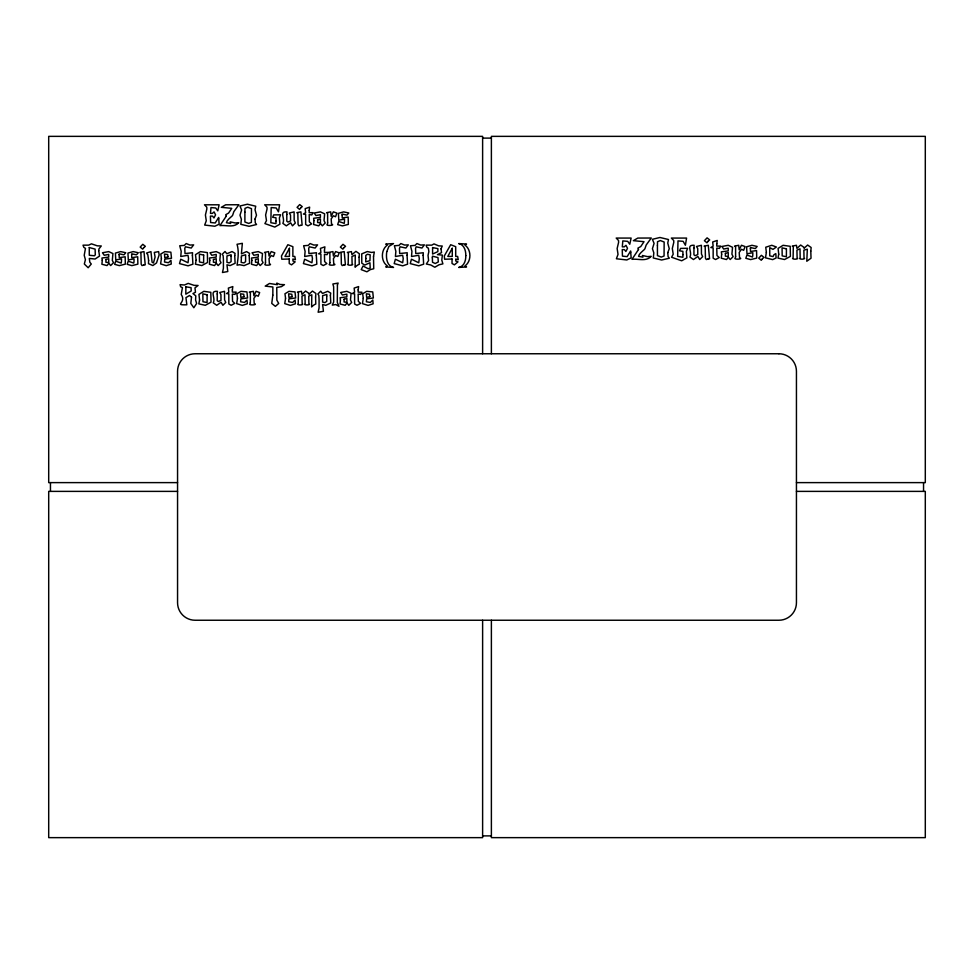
<?xml version="1.0" encoding="UTF-8"?>
<svg xmlns="http://www.w3.org/2000/svg" width="974" height="974" viewBox="0 0 974 974"><rect width="100%" height="100%" fill="white"/><g stroke="black" fill="none" stroke-linecap="round" stroke-linejoin="round"><path stroke-width="1.46" d="M482.617 138.113L491.383 138.113M177.56 482.617L48.7 482.617L48.7 136.36L482.617 136.36L482.617 353.757M796.44 482.617L925.3 482.617L925.3 136.36L491.383 136.36L491.383 353.757M177.56 491.383L48.7 491.383L48.7 837.64L482.617 837.64L482.617 620.243M796.44 491.383L925.3 491.383L925.3 837.64L491.383 837.64L491.383 620.243M482.617 835.887L491.383 835.887M923.547 482.617L923.547 491.383M50.453 482.617L50.453 491.383M244.888 212.101L244.9 221.987L248.662 223.436L251.389 222.376L251.475 208.667L247.737 207.218L244.985 208.363L244.888 212.101M657.426 245.521L657.438 255.614L661.273 257.087L664.061 256.004L664.146 242.027L660.335 240.554L657.523 241.722L657.426 245.521M203.676 255.066L203.615 262.785L199.5 261.994L199.39 254.117L203.676 255.066M207.133 294.805L207.072 302.512L202.957 301.721L202.848 293.844L207.133 294.805M272.842 295.122L271.746 303.438L275.399 306.36L278.698 303.438L276.86 300.175L276.762 287.476L281.413 286.648L284.469 284.664L279.976 284.457L276.811 283.105L277.334 284.712L269.481 283.471L265.208 286.113L272.866 286.977L272.842 295.122M786.432 248.833L786.383 256.71L782.183 255.894L782.073 247.859L786.432 248.833M276.056 220.988L275.971 223.594L270.845 222.729L271.174 207.572L276.239 207.986L278.442 211.833L279.587 204.796L264.685 204.796L266.973 207.17L267.059 208.972L265.61 215.011L266.486 220.611L264.904 223.594L274.802 227.064L279.891 224.203L279.38 217.908L280.634 214.791L273.731 214.901L272.671 217.275L275.971 217.799L276.056 220.988M682.957 254.591L682.884 257.258L677.648 256.369L677.989 240.907L683.151 241.333L685.404 245.253L686.573 238.07L671.366 238.07L673.704 240.493L673.789 242.331L672.316 248.504L673.204 254.214L671.585 257.258L681.678 260.788L686.877 257.867L686.353 251.45L687.632 248.285L680.595 248.394L679.511 250.805L682.884 251.341L682.957 254.591M217.226 293.929L217.214 300.662L218.359 301.526L220.976 300.382L220.94 294.611L219.747 292.48L224.519 291.336L224.58 299.858L225.749 302.451L222.888 305.288L221.061 302.269L216.727 305.288L213.269 302.841C215.985 297.642 208.96 290.788 217.409 291.311L217.226 293.929M286.819 214.475L286.806 221.195L287.951 222.072L290.569 220.928L290.532 215.157L289.339 213.026L294.111 211.882L294.172 220.392L295.341 222.997L292.48 225.834L290.654 222.803L286.319 225.834L282.862 223.375C285.577 218.188 278.552 211.334 287.001 211.857L286.819 214.475M693.951 247.944L693.938 254.811L695.107 255.699L697.774 254.531L697.737 248.638L696.532 246.471L701.39 245.302L701.45 253.995L702.644 256.649L699.722 259.534L697.859 256.454L693.439 259.534L689.909 257.039C692.684 251.73 685.513 244.742 694.133 245.278L693.951 247.944M289.241 259.023L289.193 263.467L291.555 264.855L295.183 261.86L292.979 261.02L292.87 259.023L295.426 259.681L294.805 256.43L292.87 256.43L292.87 246.678L287.854 244.718L281.474 255.967L281.778 259.218L289.241 259.023M315.564 297.009L315.783 304.01L314.675 304.533A14.026 14.026 0 0 0 311.631 306.956L311.802 294.769L308.746 296.084L308.904 303.486C311.802 305.434 302.342 305.373 305.142 303.559L304.984 294.769L301.964 296.084L302.147 303.486C305.069 305.446 295.39 305.386 298.214 303.559L298.421 292.87L297.411 292.127L301.477 291.311L301.964 294.367L305.641 291.068L309.099 293.515L308.941 294.258L312.459 291.068L315.917 293.515L315.564 297.009M359.041 257.282L359.26 264.283L358.152 264.794A14.013 14.013 0 0 0 355.108 267.229L355.279 255.042L351.931 256.539L352.113 263.759C355.035 265.719 345.356 265.659 348.181 263.832L348.388 253.143L347.377 252.4L351.431 251.584L351.931 254.664L355.936 251.341L359.394 253.788L359.041 257.282M452.07 259.023L452.021 263.467L454.383 264.855L458.011 261.86L455.808 261.02L455.698 259.023L458.255 259.681L457.634 256.43L455.698 256.43L455.698 246.678L450.682 244.718L444.302 255.967L444.607 259.218L452.07 259.023M810.794 251.085L811.025 258.232L806.801 261.239L807.324 249.198L803.854 250.148L804.013 257.696C806.959 259.681 797.316 259.62 800.165 257.769L800.007 248.808L796.927 250.148L797.109 257.696C800.092 259.705 790.218 259.632 793.104 257.769L793.311 246.86L792.276 246.105L796.428 245.278L796.927 248.394L800.677 245.022L804.207 247.53L804.049 248.285L807.629 245.022L811.159 247.53L810.794 251.085M119.132 254.664L119.23 257.684L125.171 256.759L125.329 264.149L119.339 265.622L114.652 264.331L115.711 261.178L121.214 263.077L121.458 261.482L121.519 258.853L115.772 259.924L115.407 253.082L120.642 251.609L125.768 252.729L123.954 254.835L119.205 253.812L119.132 254.664M131.66 254.664L131.758 257.684L137.699 256.759L137.87 264.149L131.867 265.622L127.18 264.331L128.239 261.178L133.755 263.077L133.998 261.482L134.047 258.853L128.3 259.924L127.947 253.082L133.182 251.609L138.296 252.729L136.482 254.835L131.733 253.812L131.66 254.664M342.142 214.937L342.239 217.957L348.181 217.032L348.339 224.422L342.349 225.883L337.661 224.604L338.721 221.451L344.224 223.35L344.467 221.755L344.528 219.126L338.782 220.197L338.428 213.355L343.652 211.882L348.777 213.002L346.963 215.096L342.215 214.085L342.142 214.937M365.847 258.451L365.713 261.86L369.937 260.655L370.181 254.798L367.381 254.251L365.761 255.48L365.847 258.451M373.517 256.6L373.724 268.751L370.254 269.628L366.906 271.807L361.22 269.628L363.01 265.999L368.16 268.727L370.205 268.069L369.937 262.761L364.763 265.05L361.792 263.187L361.731 253.873L367.295 251.56L371.63 252.461L374.296 252.023L373.517 256.6M750.406 248.419L750.504 251.499L756.567 250.562L756.725 258.098L750.613 259.595L745.828 258.293L746.912 255.066L752.525 257.014L752.78 255.383L752.841 252.704L746.973 253.788L746.608 246.799L751.952 245.302L757.175 246.446L755.313 248.589L750.467 247.554L750.406 248.419M89.279 247.554L89.279 255.261L94.429 255.785L95.282 254.823L95.111 249.101L89.279 247.554M241.394 257.611L241.15 262.371L243.963 262.919L245.57 261.689L245.618 254.774L241.394 255.967L241.394 257.611M148.608 260.435L148.462 263.65L152.857 265.561L156.51 262.943L159.152 254.884L158.604 251.609L154.294 252.424L155.085 257.099L153.454 262.968L152.09 262.237L150.946 251.609L146.526 253.057L147.817 254.774L148.608 260.435M105.959 259.486L105.898 262.237L108.735 262.566L108.735 258.719L105.959 259.486M213.464 259.486L213.403 262.237L216.24 262.566L216.24 258.719L213.464 259.486M255.529 259.486L255.48 262.237L258.317 262.566L258.317 258.719L255.529 259.486M317.658 219.759L317.609 222.51L320.434 222.839L320.434 218.992L317.658 219.759M344.114 299.213L344.066 301.964L346.89 302.293L346.89 298.446L344.114 299.213M725.423 253.337L725.362 256.15L728.26 256.479L728.26 252.558L725.423 253.337M218.712 218.736L219.15 224.203L214.864 226.236L204.674 225.067L206.281 220.781L205.417 215.011L206.853 208.972L206.78 207.17L204.491 204.796L219.113 204.796L217.786 210.847L215.765 207.986L210.968 207.572L210.481 213.403L212.442 213.379L214.073 211.882L215.571 214.852L213.963 217.957L212.588 216.143L210.421 216.082L210.615 222.51L215.217 222.973L218.651 217.446L218.712 218.736M630.714 252.303L631.152 257.867L626.793 259.961L616.396 258.767L618.027 254.384L617.139 248.504L618.612 242.331L618.527 240.493L616.201 238.07L631.128 238.07L629.764 244.243L627.706 241.333L622.812 240.907L622.313 246.86L624.31 246.824L625.978 245.302L627.512 248.333L625.868 251.499L624.468 249.661L622.252 249.588L622.447 256.15L627.146 256.625L630.653 250.975L630.714 252.303M231.057 256.357L231.094 261.665L229.207 262.895L226.954 262.347L226.954 255.943L231.142 254.75L231.057 256.357M326.716 296.084L326.753 301.392L324.878 302.622L322.613 302.074L322.613 295.67L326.814 294.477L326.716 296.084M432.59 247.579L432.59 254.031L437.85 251.609L437.898 248.638L432.59 247.579M102.282 260.302L101.893 264.258L106.994 265.561L108.869 263.297L110.646 265.561L113.508 262.724L112.314 260.314L112.935 253.544L108.711 251.609L102.489 252.753L104.255 255.273L108.711 254.421L108.711 257.112L101.917 258.013L102.282 260.302M209.787 260.302L209.398 264.258L214.499 265.561L216.374 263.297L218.152 265.561L221.013 262.724L219.82 260.314L220.441 253.544L216.216 251.609L210.007 252.753L211.76 255.273L216.216 254.421L216.216 257.112L209.434 258.013L209.787 260.302M251.852 260.302L251.475 264.258L256.564 265.561L258.451 263.297L260.216 265.561L263.077 262.724L261.896 260.314L262.505 253.544L258.28 251.609L252.071 252.753L253.824 255.273L258.28 254.421L258.28 257.112L251.499 258.013L251.852 260.302M313.981 220.574L313.604 224.519L318.693 225.834L320.568 223.57L322.345 225.834L325.206 222.997L324.025 220.587L324.634 213.817L320.409 211.882L314.2 213.026L315.953 215.546L320.409 214.694L320.409 217.385L313.628 218.286L313.981 220.574M340.437 300.029L340.06 303.985L345.149 305.288L347.036 303.024L348.802 305.288L351.663 302.451L350.482 300.041L351.09 293.271L346.866 291.336L340.656 292.48L342.41 295L346.866 294.148L346.866 296.839L340.084 297.74L340.437 300.029M432.359 257.769L432.529 262.262L435.281 263.516L438.312 261.909L437.983 257.574L432.48 256.186L432.359 257.769M441.039 248.845L441.526 252.619L437.46 254.64L442.391 255.103L441.782 260.07L442.89 263.869L439.006 264.782L434.818 267.253L430.8 264.989L426.32 264.015L428.597 260.533L428.036 255.371L428.852 251.584L428.365 248.175L426.819 247.201L426.101 245.131L431.75 245.144L433.978 243.902L438.702 245.874L442.257 246.02L441.039 248.845M721.661 254.177L721.271 258.207L726.47 259.534L728.394 257.233L730.196 259.534L733.118 256.649L731.912 254.19L732.533 247.274L728.223 245.302L721.892 246.471L723.682 249.04L728.223 248.163L728.223 250.915L721.308 251.84L721.661 254.177M192.402 255.261L192.913 264.173L188.067 265.829L179.508 263.601L180.738 259.218L188.006 262.761L188.554 258.536L187.982 255.285L180.762 256.491L181.201 251.341L179.727 245.752L184.33 245.399L186.18 243.549L189.942 245.058L193.643 244.876L191.208 248.041L185.425 246.787L184.792 248.516L185.011 253.544L192.56 252.753L192.402 255.261M234.722 255.578L235.124 263.272L230.108 265.585L226.954 264.77L227.77 271.551L222.449 272.513L223.411 268.264L223.411 259.461L223.143 255.626L222.182 254.311L225.043 251.475L226.808 253.739L232.104 251.56L235.075 253.41L234.722 255.578M249.186 255.602L249.6 263.297L244.036 265.622L239.701 264.721L237.035 265.159C238.155 258.463 239.007 250.878 237.035 244.279L242.356 243.33L241.394 253.873L246.568 251.584L249.539 253.435L249.186 255.602M316.307 255.261L316.83 264.173L311.972 265.829L303.413 263.601L304.643 259.218L311.923 262.761L312.459 258.536L311.887 255.285L304.667 256.491L305.106 251.341L303.632 245.752L308.247 245.399L310.097 243.549L313.859 245.058L317.561 244.876L315.113 248.041L309.33 246.787L308.709 248.516L308.916 253.544L316.465 252.753L316.307 255.261M330.381 295.305L330.783 302.999L325.779 305.312L322.613 304.497L323.429 311.29L318.121 312.24L319.07 307.991L319.07 299.188L318.815 295.353L317.841 294.038L320.702 291.202L322.479 293.466L327.763 291.287L330.734 293.137L330.381 295.305M407.059 255.261L407.582 264.173L402.725 265.829L394.178 263.601L395.395 259.218L402.676 262.761L403.224 258.536L402.652 255.285L395.42 256.491L395.858 251.341L394.385 245.752L398.999 245.399L400.85 243.549L404.612 245.058L408.313 244.876L405.866 248.041L400.083 246.787L399.462 248.516L399.681 253.544L407.229 252.753L407.059 255.261M423.13 255.261L423.653 264.173L418.796 265.829L410.249 263.601L411.466 259.218L418.747 262.761L419.295 258.536L418.723 255.285L411.503 256.491L411.929 251.341L410.468 245.752L415.07 245.399L416.921 243.549L420.683 245.058L424.384 244.876L421.937 248.041L416.154 246.787L415.533 248.516L415.752 253.544L423.3 252.753L423.13 255.261M161.416 258.536L160.6 263.905L166.237 265.671L171.254 264.064L170.949 260.302L168.465 262.724L164.521 262.018L164.764 259.133L171.497 258.256L170.864 252.181L164.874 251.609L160.807 254.031L161.416 258.536M191.537 297.058L190.807 303.462L193.826 307.747L196.638 303.462L195.579 299.992L195.786 295.84L192.925 293.551L195.47 292.237L194.97 287.854L198.075 285.479L194.057 285.345L188.213 283.385L184.403 285.029L180.068 284.639L180.677 286.806L182.442 287.659L181.213 294.477C186.971 303.084 173.202 305.154 186.825 304.801L185.949 297.63L189.492 295.512L191.537 297.058M237.486 298.263L236.67 303.632L242.307 305.398L247.323 303.791L247.031 300.029L244.547 302.451L240.59 301.745L240.846 298.86L247.566 297.983L246.946 291.908L240.955 291.336L236.889 293.771L237.486 298.263M285.565 298.263L284.749 303.632L290.386 305.398L295.402 303.791L295.098 300.029L292.614 302.451L288.669 301.745L288.913 298.86L295.646 297.983L295.012 291.908L289.022 291.336L284.956 293.771L285.565 298.263M363.278 298.263L362.462 303.632L368.099 305.398L373.115 303.791L372.811 300.029L370.339 302.451L366.382 301.745L366.626 298.86L373.359 297.983L372.738 291.908L366.735 291.336L362.681 293.771L363.278 298.263M766.355 252.339L765.515 257.842L772.662 259.62L776.12 257.988L775.803 253.617L773.928 254.75L773.052 256.588L769.752 255.845L769.752 247.664L773.027 249.368L776.388 246.994L771.773 245.302L765.747 247.226L766.355 252.339M232.384 289.85L232.36 292.127L236.207 292.127L234.953 294.392L232.36 294.063L232.543 301.331L234.783 303.352L231.191 305.288L228.817 303.985L228.817 293.844L226.565 293.551L228.817 292.127L228.354 288.097L232.823 286.575L232.384 289.85M309.208 210.396L309.184 212.673L313.019 212.673L311.765 214.937L309.184 214.609L309.355 221.865L311.607 223.898L308.003 225.834L305.641 224.519L305.641 214.39L303.377 214.085L305.641 212.673L305.179 208.643L309.647 207.109L309.208 210.396M324.476 250.123L324.452 252.4L328.287 252.4L327.033 254.664L324.452 254.336L324.622 261.592L326.874 263.625L323.283 265.561L320.909 264.258L320.909 254.117L318.644 253.812L320.909 252.4L320.446 248.37L324.914 246.848L324.476 250.123M358.176 289.85L358.152 292.127L361.987 292.237L360.733 294.392L358.152 294.063L358.322 301.331L360.575 303.352L356.983 305.288L354.609 303.985L354.609 293.844L352.344 293.551L354.609 292.127L354.146 288.097L358.615 286.575L358.176 289.85M716.791 243.792L716.767 246.105L720.687 246.105L719.409 248.419L716.767 248.09L716.949 255.492L719.238 257.562L715.573 259.534L713.151 258.207L713.151 247.859L710.85 247.554L713.151 246.105L712.676 241.99L717.241 240.444L716.791 243.792M185.876 286.819L185.815 294.172L191.208 291.007L191.074 287.659L185.876 286.819M98.727 250.659L99.531 256.052L95.087 259.023L89.304 258.427L89.815 262.189L91.276 264.015L88.159 267.74L84.324 264.015L85.408 259.681L84.214 255.285L85.469 248.394L83.837 247.335L83.009 245.18L88.671 245.131L91.459 243.841L97.266 245.825L101.272 245.972L98.934 248.942L98.727 250.659M196.127 260.326L195.384 264.149L201.825 265.561L207.547 262.481L207.377 252.595L200.4 251.609L195.494 254.64L196.127 260.326M199.585 300.065L198.842 303.876L205.283 305.288L211.005 302.208L210.834 292.322L203.858 291.336L198.952 294.367L199.585 300.065M255.042 219.016L255.31 222.888L256.564 224.519L249.052 226.297L240.822 224.312L241.382 219.308L239.994 215.205L241.613 210.007L239.969 206.001L247.384 204.223L255.724 206.208L255.018 209.727L256.491 215.23L255.042 219.016M667.787 252.583L668.067 256.539L669.345 258.207L661.663 260.009L653.274 257.988L653.834 252.887L652.434 248.699L654.078 243.39L652.41 239.3L659.97 237.486L668.481 239.519L667.75 243.11L669.26 248.723L667.787 252.583M778.737 254.202L777.983 258.098L784.545 259.534L790.389 256.393L790.218 246.3L783.096 245.302L778.092 248.394L778.737 254.202M337.43 284.798L337.308 302.354L338.964 306.274L335.774 304.533L332.268 305.106L333.68 302.025L333.656 286.819L332.864 284.006L338.173 283.057L337.43 284.798M386.8 251.584C385.838 257.294 386.556 266.048 393.545 267.448L385.716 266.949L387.335 265.939C380.627 261.349 380.834 249.709 387.335 245.071L385.716 244.06L393.545 243.573L388.906 246.398L386.8 251.584M465.803 255.59C465.974 260.35 464.148 266.535 458.717 267.448L466.546 266.949L464.939 265.939C471.611 261.361 471.489 249.685 464.939 245.071L466.546 244.06L458.717 243.573C464.184 244.523 465.937 250.805 465.803 255.59M250.355 302.378L250.16 303.547C247.14 305.739 259.023 304.972 254.238 303.511L253.897 298.373L256.101 295.268L258.256 296.218L259.644 292.565L256.077 291.287L253.897 295.779L253.398 291.311L249.344 292.127L250.355 292.87L250.355 302.378M265.5 262.651L265.318 263.82C262.298 266.012 274.181 265.245 269.384 263.771L269.043 258.646L271.259 255.529L273.414 256.491L274.802 252.838L271.222 251.56L269.043 256.052L268.556 251.584L264.502 252.4L265.5 253.143L265.5 262.651M327.629 222.912L327.447 224.093C324.427 226.285 336.298 225.505 331.513 224.044L331.172 218.907L333.376 215.802L335.531 216.764L336.919 213.111L333.352 211.833L331.172 216.325L330.685 211.857L326.619 212.673L327.629 213.403L327.629 222.912M329.882 262.651L329.687 263.82C326.667 266.012 338.55 265.245 333.753 263.771L333.412 258.646L335.628 255.529L337.783 256.491L339.171 252.838L335.604 251.56L333.412 256.052L332.925 251.584L328.871 252.4L329.882 253.143L329.882 262.651M735.601 256.564L735.407 257.757C732.326 259.997 744.44 259.206 739.558 257.72L739.205 252.473L741.457 249.307L743.661 250.281L745.073 246.556L741.433 245.253L739.205 249.831L738.706 245.278L734.566 246.105L735.601 246.86L735.601 256.564M226.345 216.021L219.966 225.615C226.212 224.86 233.797 228.147 238.764 222.705L235.197 222.973L230.156 221.853L230.704 223.484L226.418 222.705C226.735 219.771 232.579 216.106 232.64 215.278L233.857 211.626L238.849 204.747L225.664 204.796L221.305 207.328L231.763 208.339L228.561 213.099L225.737 214.694L226.345 216.021M638.494 249.527L631.992 259.315C638.36 258.548 646.103 261.896 651.18 256.345L647.54 256.625L642.39 255.48L642.95 257.148L638.579 256.345C638.895 253.362 644.861 249.612 644.922 248.772L646.176 245.034L651.265 238.021L637.8 238.07L633.356 240.663L644.033 241.686L640.758 246.544L637.885 248.163L638.494 249.527M289.436 248.285L284.968 256.43L289.436 256.43L289.436 248.285M452.265 248.285L447.797 256.43L452.265 256.43L452.265 248.285M143.787 247.615L142.691 249.161L140.183 247.092L142.801 244.304L145.357 246.349L143.787 247.615M300.686 207.888L299.59 209.434L297.082 207.352L299.688 204.577L302.257 206.622L300.686 207.888M343.98 247.615L342.872 249.161L340.364 247.092L342.982 244.304L345.551 246.349L343.98 247.615M708.098 241.235L706.978 242.806L704.421 240.688L707.087 237.851L709.705 239.933L708.098 241.235M762.411 258.694L761.291 260.265L758.734 258.147L761.4 255.31L764.018 257.404L762.411 258.694M143.58 265.123L142.009 265.561L141.169 264.197L140.938 253.143L139.939 252.4L143.994 251.584L145.223 264.794L143.58 265.123M300.479 225.396L298.908 225.834L298.068 224.47L297.837 213.403L296.827 212.673L300.893 211.857L302.123 225.067L300.479 225.396M343.773 265.123L342.191 265.561L341.363 264.197L341.131 253.143L340.121 252.4L344.187 251.584L345.405 264.794L343.773 265.123M707.891 259.096L706.284 259.534L705.432 258.147L705.2 246.86L704.165 246.105L708.305 245.278L709.559 258.767L707.891 259.096M167.978 256.892L164.789 257.684L164.496 254.068L167.65 254.531L167.978 256.892M244.06 296.632L240.87 297.411L240.566 293.795L243.731 294.258L244.06 296.632M292.127 296.632L288.937 297.411L288.645 293.795L291.798 294.258L292.127 296.632M369.84 296.632L366.65 297.411L366.358 293.795L369.511 294.258L369.84 296.632M778.908 353.757L195.092 353.757A17.532 17.532 0 0 0 177.56 371.289L177.56 602.711A17.532 17.532 0 0 0 195.092 620.243L778.908 620.243A17.532 17.532 0 0 0 796.44 602.711L796.44 371.289A17.532 17.532 0 0 0 778.908 353.757"/></g></svg>
